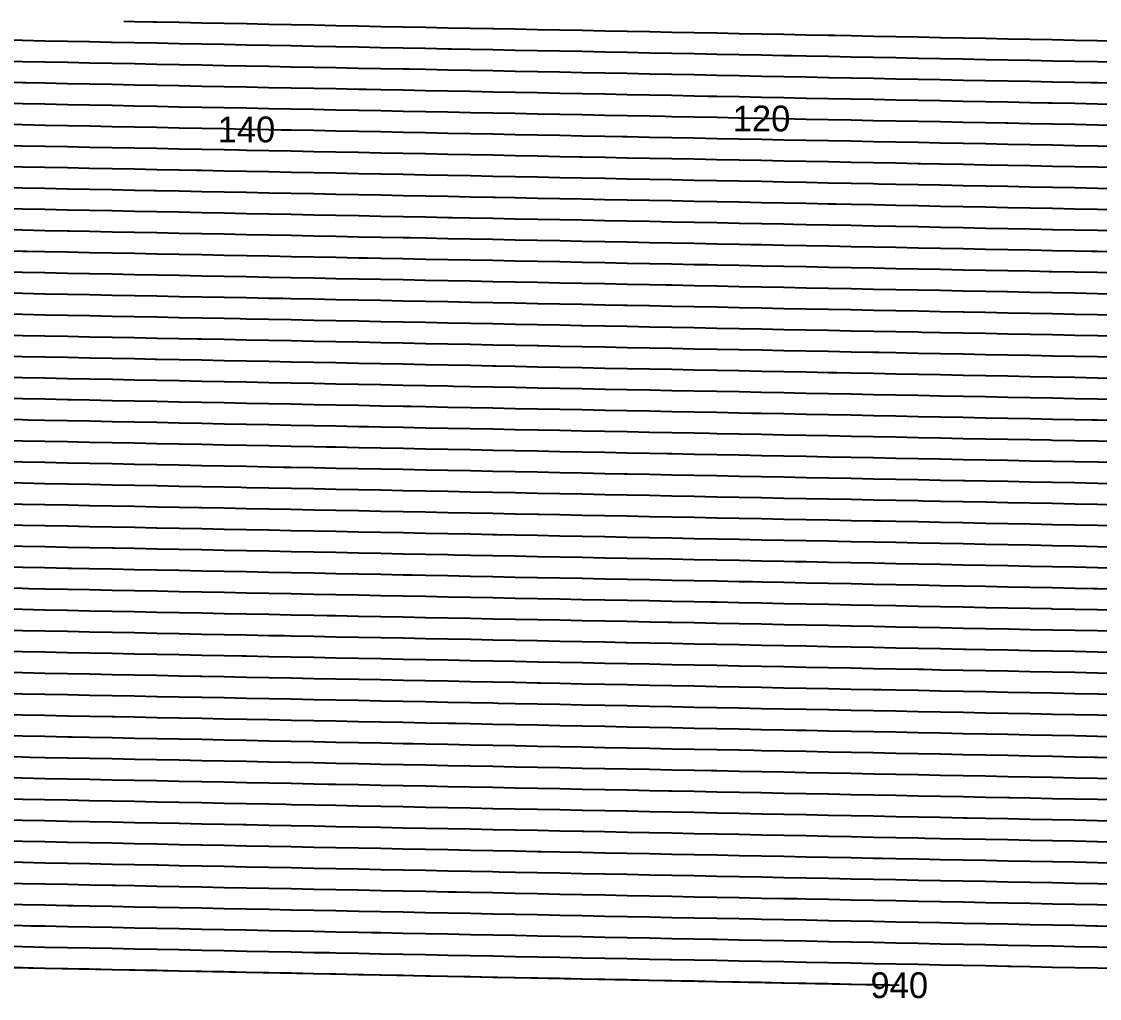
# Model space of a CAD drawing. Header units: metres. Extents: x 2416 to 4584, y 37 to 133.
# Drawn here: x 4033.4 to 4137.8, y 37.4 to 132 of the extents above; entities that cross this region are included whole.
import ezdxf
from ezdxf.enums import TextEntityAlignment as Align

# ---------------------------------------------------------------- set-up
doc = ezdxf.new("R2010")
doc.units = ezdxf.units.M
for name, color, linetype in [('Vs_100', 7, 'Continuous'), ('Vs_120', 7, 'Continuous'), ('Vs_140', 7, 'Continuous'), ('Vs_160', 7, 'Continuous'), ('Vs_180', 7, 'Continuous'), ('Vs_200', 7, 'Continuous'), ('Vs_220', 7, 'Continuous'), ('Vs_240', 7, 'Continuous'), ('Vs_260', 7, 'Continuous'), ('Vs_280', 7, 'Continuous'), ('Vs_300', 7, 'Continuous'), ('Vs_320', 7, 'Continuous'), ('Vs_340', 7, 'Continuous'), ('Vs_360', 7, 'Continuous'), ('Vs_380', 7, 'Continuous'), ('Vs_40', 7, 'Continuous'), ('Vs_400', 7, 'Continuous'), ('Vs_420', 7, 'Continuous'), ('Vs_440', 7, 'Continuous'), ('Vs_460', 7, 'Continuous'), ('Vs_480', 7, 'Continuous'), ('Vs_500', 7, 'Continuous'), ('Vs_520', 7, 'Continuous'), ('Vs_540', 7, 'Continuous'), ('Vs_560', 7, 'Continuous'), ('Vs_580', 7, 'Continuous'), ('Vs_60', 7, 'Continuous'), ('Vs_600', 7, 'Continuous'), ('Vs_620', 7, 'Continuous'), ('Vs_640', 7, 'Continuous'), ('Vs_660', 7, 'Continuous'), ('Vs_680', 7, 'Continuous'), ('Vs_700', 7, 'Continuous'), ('Vs_720', 7, 'Continuous'), ('Vs_740', 7, 'Continuous'), ('Vs_760', 7, 'Continuous'), ('Vs_780', 7, 'Continuous'), ('Vs_80', 7, 'Continuous'), ('Vs_800', 7, 'Continuous'), ('Vs_820', 7, 'Continuous'), ('Vs_840', 7, 'Continuous'), ('Vs_860', 7, 'Continuous'), ('Vs_880', 7, 'Continuous'), ('Vs_900', 7, 'Continuous'), ('Vs_920', 7, 'Continuous'), ('Vs_940', 7, 'Continuous')]:
    doc.layers.add(name, color=color, linetype=linetype)

msp = doc.modelspace()

# ---------------------------------------------------------------- linework, layer by layer
at = {"layer": 'Vs_100'}
msp.add_lwpolyline([(4139.75, 123.97), (4137.58, 124.02), (4135.41, 124.06), (4133.24, 124.1), (4132.81, 124.11), (4131.07, 124.14), (4128.91, 124.19), (4126.74, 124.23), (4124.57, 124.27), (4122.4, 124.32), (4120.23, 124.36), (4118.07, 124.4), (4115.9, 124.45), (4113.73, 124.49), (4111.56, 124.53), (4109.39, 124.57), (4107.23, 124.62), (4105.06, 124.66), (4102.89, 124.7), (4100.72, 124.75), (4099.82, 124.76), (4098.55, 124.79), (4096.38, 124.83), (4094.22, 124.87), (4092.05, 124.92), (4089.88, 124.96), (4087.71, 125), (4085.54, 125.05), (4083.38, 125.09), (4081.21, 125.13), (4079.04, 125.18), (4076.87, 125.22), (4074.7, 125.26), (4072.54, 125.3), (4070.37, 125.35), (4068.2, 125.39), (4066.82, 125.42), (4066.03, 125.43), (4063.86, 125.48), (4061.7, 125.52), (4059.53, 125.56), (4057.36, 125.6), (4055.19, 125.65), (4053.02, 125.69), (4050.86, 125.73), (4048.69, 125.78), (4046.52, 125.82), (4044.35, 125.86), (4042.18, 125.9), (4040.01, 125.95), (4037.85, 125.99), (4035.68, 126.03), (4033.83, 126.07), (4033.51, 126.08), (4031.34, 126.12)], dxfattribs=at)
at = {"layer": 'Vs_120'}
msp.add_lwpolyline([(4139.75, 121.93), (4137.58, 121.97), (4135.41, 122.02), (4133.24, 122.06), (4131.07, 122.1), (4128.91, 122.15), (4128.7, 122.15), (4126.74, 122.19), (4124.57, 122.23), (4122.4, 122.28), (4120.23, 122.32), (4118.07, 122.36), (4115.9, 122.4), (4113.73, 122.45), (4111.56, 122.49), (4109.39, 122.53), (4107.23, 122.58), (4105.06, 122.62), (4102.89, 122.66), (4100.72, 122.7), (4098.55, 122.75), (4096.38, 122.79), (4095.7, 122.8), (4094.22, 122.83), (4092.05, 122.88), (4089.88, 122.92), (4087.71, 122.96), (4085.54, 123.01), (4083.38, 123.05), (4081.21, 123.09), (4079.04, 123.13), (4076.87, 123.18), (4074.7, 123.22), (4072.54, 123.26), (4070.37, 123.31), (4068.2, 123.35), (4066.03, 123.39), (4063.86, 123.43), (4062.71, 123.46), (4061.7, 123.48), (4059.53, 123.52), (4057.36, 123.56), (4055.19, 123.61), (4053.02, 123.65), (4050.86, 123.69), (4048.69, 123.73), (4046.52, 123.78), (4044.35, 123.82), (4042.18, 123.86), (4040.01, 123.91), (4037.85, 123.95), (4035.68, 123.99), (4033.51, 124.04), (4031.34, 124.08)], dxfattribs=at)
at = {"layer": 'Vs_140'}
msp.add_lwpolyline([(4139.75, 119.89), (4137.58, 119.93), (4135.41, 119.98), (4133.24, 120.02), (4131.07, 120.06), (4128.91, 120.11), (4126.74, 120.15), (4124.59, 120.19), (4124.57, 120.19), (4122.4, 120.23), (4120.23, 120.28), (4118.07, 120.32), (4115.9, 120.36), (4113.73, 120.41), (4111.56, 120.45), (4109.39, 120.49), (4107.23, 120.53), (4105.06, 120.58), (4102.89, 120.62), (4100.72, 120.66), (4098.55, 120.71), (4096.38, 120.75), (4094.22, 120.79), (4092.05, 120.84), (4091.59, 120.84), (4089.88, 120.88), (4087.71, 120.92), (4085.54, 120.96), (4083.38, 121.01), (4081.21, 121.05), (4079.04, 121.09), (4076.87, 121.14), (4074.7, 121.18), (4072.54, 121.22), (4070.37, 121.26), (4068.2, 121.31), (4066.03, 121.35), (4063.86, 121.39), (4061.7, 121.44), (4059.53, 121.48), (4058.6, 121.5), (4057.36, 121.52), (4055.19, 121.56), (4053.02, 121.61), (4050.86, 121.65), (4048.69, 121.69), (4046.52, 121.74), (4044.35, 121.78), (4042.18, 121.82), (4040.01, 121.87), (4037.85, 121.91), (4035.68, 121.95), (4033.51, 121.99), (4031.34, 122.04)], dxfattribs=at)
at = {"layer": 'Vs_160'}
msp.add_lwpolyline([(4139.75, 117.85), (4137.58, 117.89), (4135.41, 117.94), (4133.24, 117.98), (4131.07, 118.02), (4128.91, 118.06), (4126.74, 118.11), (4124.57, 118.15), (4122.4, 118.19), (4120.47, 118.23), (4120.23, 118.24), (4118.07, 118.28), (4115.9, 118.32), (4113.73, 118.36), (4111.56, 118.41), (4109.39, 118.45), (4107.23, 118.49), (4105.06, 118.54), (4102.89, 118.58), (4100.72, 118.62), (4098.55, 118.67), (4096.38, 118.71), (4094.22, 118.75), (4092.05, 118.79), (4089.88, 118.84), (4087.71, 118.88), (4087.48, 118.88), (4085.54, 118.92), (4083.38, 118.97), (4081.21, 119.01), (4079.04, 119.05), (4076.87, 119.09), (4074.7, 119.14), (4072.54, 119.18), (4070.37, 119.22), (4068.2, 119.27), (4066.03, 119.31), (4063.86, 119.35), (4061.7, 119.39), (4059.53, 119.44), (4057.36, 119.48), (4055.19, 119.52), (4054.49, 119.54), (4053.02, 119.57), (4050.86, 119.61), (4048.69, 119.65), (4046.52, 119.7), (4044.35, 119.74), (4042.18, 119.78), (4040.01, 119.82), (4037.85, 119.87), (4035.68, 119.91), (4033.51, 119.95), (4031.34, 120)], dxfattribs=at)
at = {"layer": 'Vs_180'}
msp.add_lwpolyline([(4139.75, 115.81), (4137.58, 115.85), (4135.41, 115.89), (4133.24, 115.94), (4131.07, 115.98), (4128.91, 116.02), (4126.74, 116.07), (4124.57, 116.11), (4122.4, 116.15), (4120.23, 116.19), (4118.07, 116.24), (4116.36, 116.27), (4115.9, 116.28), (4113.73, 116.32), (4111.56, 116.37), (4109.39, 116.41), (4107.23, 116.45), (4105.06, 116.5), (4102.89, 116.54), (4100.72, 116.58), (4098.55, 116.62), (4096.38, 116.67), (4094.22, 116.71), (4092.05, 116.75), (4089.88, 116.8), (4087.71, 116.84), (4085.54, 116.88), (4083.38, 116.92), (4083.37, 116.92), (4081.21, 116.97), (4079.04, 117.01), (4076.87, 117.05), (4074.7, 117.1), (4072.54, 117.14), (4070.37, 117.18), (4068.2, 117.22), (4066.03, 117.27), (4063.86, 117.31), (4061.7, 117.35), (4059.53, 117.4), (4057.36, 117.44), (4055.19, 117.48), (4053.02, 117.53), (4050.86, 117.57), (4050.38, 117.58), (4048.69, 117.61), (4046.52, 117.65), (4044.35, 117.7), (4042.18, 117.74), (4040.01, 117.78), (4037.85, 117.83), (4035.68, 117.87), (4033.51, 117.91), (4031.34, 117.95)], dxfattribs=at)
at = {"layer": 'Vs_200'}
msp.add_lwpolyline([(4139.75, 113.77), (4137.58, 113.81), (4135.41, 113.85), (4133.24, 113.9), (4131.07, 113.94), (4128.91, 113.98), (4126.74, 114.02), (4124.57, 114.07), (4122.4, 114.11), (4120.23, 114.15), (4118.07, 114.2), (4115.9, 114.24), (4113.73, 114.28), (4112.25, 114.31), (4111.56, 114.33), (4109.39, 114.37), (4107.23, 114.41), (4105.06, 114.45), (4102.89, 114.5), (4100.72, 114.54), (4098.55, 114.58), (4096.38, 114.63), (4094.22, 114.67), (4092.05, 114.71), (4089.88, 114.75), (4087.71, 114.8), (4085.54, 114.84), (4083.38, 114.88), (4081.21, 114.93), (4079.26, 114.96), (4079.04, 114.97), (4076.87, 115.01), (4074.7, 115.05), (4072.54, 115.1), (4070.37, 115.14), (4068.2, 115.18), (4066.03, 115.23), (4063.86, 115.27), (4061.7, 115.31), (4059.53, 115.36), (4057.36, 115.4), (4055.19, 115.44), (4053.02, 115.48), (4050.86, 115.53), (4048.69, 115.57), (4046.52, 115.61), (4046.26, 115.62), (4044.35, 115.66), (4042.18, 115.7), (4040.01, 115.74), (4037.85, 115.78), (4035.68, 115.83), (4033.51, 115.87), (4031.34, 115.91)], dxfattribs=at)
at = {"layer": 'Vs_220'}
msp.add_lwpolyline([(4139.75, 111.73), (4137.58, 111.77), (4135.41, 111.81), (4133.24, 111.85), (4131.07, 111.9), (4128.91, 111.94), (4126.74, 111.98), (4124.57, 112.03), (4122.4, 112.07), (4120.23, 112.11), (4118.07, 112.16), (4115.9, 112.2), (4113.73, 112.24), (4111.56, 112.28), (4109.39, 112.33), (4108.14, 112.35), (4107.23, 112.37), (4105.06, 112.41), (4102.89, 112.46), (4100.72, 112.5), (4098.55, 112.54), (4096.38, 112.58), (4094.22, 112.63), (4092.05, 112.67), (4089.88, 112.71), (4087.71, 112.76), (4085.54, 112.8), (4083.38, 112.84), (4081.21, 112.88), (4079.04, 112.93), (4076.87, 112.97), (4075.14, 113.01), (4074.7, 113.01), (4072.54, 113.06), (4070.37, 113.1), (4068.2, 113.14), (4066.03, 113.19), (4063.86, 113.23), (4061.7, 113.27), (4059.53, 113.31), (4057.36, 113.36), (4055.19, 113.4), (4053.02, 113.44), (4050.86, 113.49), (4048.69, 113.53), (4046.52, 113.57), (4044.35, 113.61), (4042.18, 113.66), (4042.15, 113.66), (4040.01, 113.7), (4037.85, 113.74), (4035.68, 113.79), (4033.51, 113.83), (4031.34, 113.87)], dxfattribs=at)
at = {"layer": 'Vs_240'}
msp.add_lwpolyline([(4139.75, 109.68), (4137.58, 109.73), (4137.02, 109.74), (4135.41, 109.77), (4133.24, 109.81), (4131.07, 109.86), (4128.91, 109.9), (4126.74, 109.94), (4124.57, 109.99), (4122.4, 110.03), (4120.23, 110.07), (4118.07, 110.11), (4115.9, 110.16), (4113.73, 110.2), (4111.56, 110.24), (4109.39, 110.29), (4107.23, 110.33), (4105.06, 110.37), (4104.03, 110.39), (4102.89, 110.41), (4100.72, 110.46), (4098.55, 110.5), (4096.38, 110.54), (4094.22, 110.59), (4092.05, 110.63), (4089.88, 110.67), (4087.71, 110.71), (4085.54, 110.76), (4083.38, 110.8), (4081.21, 110.84), (4079.04, 110.89), (4076.87, 110.93), (4074.7, 110.97), (4072.54, 111.02), (4071.03, 111.05), (4070.37, 111.06), (4068.2, 111.1), (4066.03, 111.14), (4063.86, 111.19), (4061.7, 111.23), (4059.53, 111.27), (4057.36, 111.32), (4055.19, 111.36), (4053.02, 111.4), (4050.86, 111.44), (4048.69, 111.49), (4046.52, 111.53), (4044.35, 111.57), (4042.18, 111.62), (4040.01, 111.66), (4038.04, 111.7), (4037.85, 111.7), (4035.68, 111.75), (4033.51, 111.79), (4031.34, 111.83)], dxfattribs=at)
at = {"layer": 'Vs_260'}
msp.add_lwpolyline([(4139.75, 107.64), (4137.58, 107.69), (4135.41, 107.73), (4133.24, 107.77), (4132.91, 107.78), (4131.07, 107.82), (4128.91, 107.86), (4126.74, 107.9), (4124.57, 107.94), (4122.4, 107.99), (4120.23, 108.03), (4118.07, 108.07), (4115.9, 108.12), (4113.73, 108.16), (4111.56, 108.2), (4109.39, 108.24), (4107.23, 108.29), (4105.06, 108.33), (4102.89, 108.37), (4100.72, 108.42), (4099.91, 108.43), (4098.55, 108.46), (4096.38, 108.5), (4094.22, 108.54), (4092.05, 108.59), (4089.88, 108.63), (4087.71, 108.67), (4085.54, 108.72), (4083.38, 108.76), (4081.21, 108.8), (4079.04, 108.85), (4076.87, 108.89), (4074.7, 108.93), (4072.54, 108.97), (4070.37, 109.02), (4068.2, 109.06), (4066.92, 109.09), (4066.03, 109.1), (4063.86, 109.15), (4061.7, 109.19), (4059.53, 109.23), (4057.36, 109.27), (4055.19, 109.32), (4053.02, 109.36), (4050.86, 109.4), (4048.69, 109.45), (4046.52, 109.49), (4044.35, 109.53), (4042.18, 109.58), (4040.01, 109.62), (4037.85, 109.66), (4035.68, 109.7), (4033.93, 109.74), (4033.51, 109.75), (4031.34, 109.79)], dxfattribs=at)
at = {"layer": 'Vs_280'}
msp.add_lwpolyline([(4139.75, 105.6), (4137.58, 105.65), (4135.41, 105.69), (4133.24, 105.73), (4131.07, 105.77), (4128.91, 105.82), (4128.79, 105.82), (4126.74, 105.86), (4124.57, 105.9), (4122.4, 105.95), (4120.23, 105.99), (4118.07, 106.03), (4115.9, 106.07), (4113.73, 106.12), (4111.56, 106.16), (4109.39, 106.2), (4107.23, 106.25), (4105.06, 106.29), (4102.89, 106.33), (4100.72, 106.37), (4098.55, 106.42), (4096.38, 106.46), (4095.8, 106.47), (4094.22, 106.5), (4092.05, 106.55), (4089.88, 106.59), (4087.71, 106.63), (4085.54, 106.68), (4083.38, 106.72), (4081.21, 106.76), (4079.04, 106.8), (4076.87, 106.85), (4074.7, 106.89), (4072.54, 106.93), (4070.37, 106.98), (4068.2, 107.02), (4066.03, 107.06), (4063.86, 107.1), (4062.81, 107.13), (4061.7, 107.15), (4059.53, 107.19), (4057.36, 107.23), (4055.19, 107.28), (4053.02, 107.32), (4050.86, 107.36), (4048.69, 107.41), (4046.52, 107.45), (4044.35, 107.49), (4042.18, 107.53), (4040.01, 107.58), (4037.85, 107.62), (4035.68, 107.66), (4033.51, 107.71), (4031.34, 107.75)], dxfattribs=at)
at = {"layer": 'Vs_300'}
msp.add_lwpolyline([(4139.75, 103.56), (4137.58, 103.6), (4135.41, 103.65), (4133.24, 103.69), (4131.07, 103.73), (4128.91, 103.78), (4126.74, 103.82), (4124.68, 103.86), (4124.57, 103.86), (4122.4, 103.9), (4120.23, 103.95), (4118.07, 103.99), (4115.9, 104.03), (4113.73, 104.08), (4111.56, 104.12), (4109.39, 104.16), (4107.23, 104.2), (4105.06, 104.25), (4102.89, 104.29), (4100.72, 104.33), (4098.55, 104.38), (4096.38, 104.42), (4094.22, 104.46), (4092.05, 104.51), (4091.69, 104.51), (4089.88, 104.55), (4087.71, 104.59), (4085.54, 104.63), (4083.38, 104.68), (4081.21, 104.72), (4079.04, 104.76), (4076.87, 104.81), (4074.7, 104.85), (4072.54, 104.89), (4070.37, 104.93), (4068.2, 104.98), (4066.03, 105.02), (4063.86, 105.06), (4061.7, 105.11), (4059.53, 105.15), (4058.7, 105.17), (4057.36, 105.19), (4055.19, 105.24), (4053.02, 105.28), (4050.86, 105.32), (4048.69, 105.36), (4046.52, 105.41), (4044.35, 105.45), (4042.18, 105.49), (4040.01, 105.54), (4037.85, 105.58), (4035.68, 105.62), (4033.51, 105.66), (4031.34, 105.71)], dxfattribs=at)
at = {"layer": 'Vs_320'}
msp.add_lwpolyline([(4139.75, 101.52), (4137.58, 101.56), (4135.41, 101.61), (4133.24, 101.65), (4131.07, 101.69), (4128.91, 101.73), (4126.74, 101.78), (4124.57, 101.82), (4122.4, 101.86), (4120.57, 101.9), (4120.23, 101.91), (4118.07, 101.95), (4115.9, 101.99), (4113.73, 102.03), (4111.56, 102.08), (4109.39, 102.12), (4107.23, 102.16), (4105.06, 102.21), (4102.89, 102.25), (4100.72, 102.29), (4098.55, 102.34), (4096.38, 102.38), (4094.22, 102.42), (4092.05, 102.46), (4089.88, 102.51), (4087.71, 102.55), (4087.58, 102.55), (4085.54, 102.59), (4083.38, 102.64), (4081.21, 102.68), (4079.04, 102.72), (4076.87, 102.76), (4074.7, 102.81), (4072.54, 102.85), (4070.37, 102.89), (4068.2, 102.94), (4066.03, 102.98), (4063.86, 103.02), (4061.7, 103.07), (4059.53, 103.11), (4057.36, 103.15), (4055.19, 103.19), (4054.59, 103.21), (4053.02, 103.24), (4050.86, 103.28), (4048.69, 103.32), (4046.52, 103.37), (4044.35, 103.41), (4042.18, 103.45), (4040.01, 103.49), (4037.85, 103.54), (4035.68, 103.58), (4033.51, 103.62), (4031.34, 103.67)], dxfattribs=at)
at = {"layer": 'Vs_340'}
msp.add_lwpolyline([(4139.75, 99.48), (4137.58, 99.52), (4135.41, 99.56), (4133.24, 99.61), (4131.07, 99.65), (4128.91, 99.69), (4126.74, 99.74), (4124.57, 99.78), (4122.4, 99.82), (4120.23, 99.86), (4118.07, 99.91), (4116.46, 99.94), (4115.9, 99.95), (4113.73, 99.99), (4111.56, 100.04), (4109.39, 100.08), (4107.23, 100.12), (4105.06, 100.17), (4102.89, 100.21), (4100.72, 100.25), (4098.55, 100.29), (4096.38, 100.34), (4094.22, 100.38), (4092.05, 100.42), (4089.88, 100.47), (4087.71, 100.51), (4085.54, 100.55), (4083.47, 100.59), (4083.38, 100.59), (4081.21, 100.64), (4079.04, 100.68), (4076.87, 100.72), (4074.7, 100.77), (4072.54, 100.81), (4070.37, 100.85), (4068.2, 100.9), (4066.03, 100.94), (4063.86, 100.98), (4061.7, 101.02), (4059.53, 101.07), (4057.36, 101.11), (4055.19, 101.15), (4053.02, 101.2), (4050.86, 101.24), (4050.47, 101.25), (4048.69, 101.28), (4046.52, 101.32), (4044.35, 101.37), (4042.18, 101.41), (4040.01, 101.45), (4037.85, 101.5), (4035.68, 101.54), (4033.51, 101.58), (4031.34, 101.63)], dxfattribs=at)
at = {"layer": 'Vs_360'}
msp.add_lwpolyline([(4139.75, 97.44), (4137.58, 97.48), (4135.41, 97.52), (4133.24, 97.57), (4131.07, 97.61), (4128.91, 97.65), (4126.74, 97.69), (4124.57, 97.74), (4122.4, 97.78), (4120.23, 97.82), (4118.07, 97.87), (4115.9, 97.91), (4113.73, 97.95), (4112.35, 97.98), (4111.56, 98), (4109.39, 98.04), (4107.23, 98.08), (4105.06, 98.12), (4102.89, 98.17), (4100.72, 98.21), (4098.55, 98.25), (4096.38, 98.3), (4094.22, 98.34), (4092.05, 98.38), (4089.88, 98.42), (4087.71, 98.47), (4085.54, 98.51), (4083.38, 98.55), (4081.21, 98.6), (4079.35, 98.63), (4079.04, 98.64), (4076.87, 98.68), (4074.7, 98.73), (4072.54, 98.77), (4070.37, 98.81), (4068.2, 98.85), (4066.03, 98.9), (4063.86, 98.94), (4061.7, 98.98), (4059.53, 99.03), (4057.36, 99.07), (4055.19, 99.11), (4053.02, 99.15), (4050.86, 99.2), (4048.69, 99.24), (4046.52, 99.28), (4046.36, 99.29), (4044.35, 99.33), (4042.18, 99.37), (4040.01, 99.41), (4037.85, 99.46), (4035.68, 99.5), (4033.51, 99.54), (4031.34, 99.58)], dxfattribs=at)
at = {"layer": 'Vs_380'}
msp.add_lwpolyline([(4139.75, 95.4), (4137.58, 95.44), (4135.41, 95.48), (4133.24, 95.52), (4131.07, 95.57), (4128.91, 95.61), (4126.74, 95.65), (4124.57, 95.7), (4122.4, 95.74), (4120.23, 95.78), (4118.07, 95.83), (4115.9, 95.87), (4113.73, 95.91), (4111.56, 95.95), (4109.39, 96), (4108.24, 96.02), (4107.23, 96.04), (4105.06, 96.08), (4102.89, 96.13), (4100.72, 96.17), (4098.55, 96.21), (4096.38, 96.25), (4094.22, 96.3), (4092.05, 96.34), (4089.88, 96.38), (4087.71, 96.43), (4085.54, 96.47), (4083.38, 96.51), (4081.21, 96.56), (4079.04, 96.6), (4076.87, 96.64), (4075.24, 96.67), (4074.7, 96.68), (4072.54, 96.73), (4070.37, 96.77), (4068.2, 96.81), (4066.03, 96.86), (4063.86, 96.9), (4061.7, 96.94), (4059.53, 96.98), (4057.36, 97.03), (4055.19, 97.07), (4053.02, 97.11), (4050.86, 97.16), (4048.69, 97.2), (4046.52, 97.24), (4044.35, 97.29), (4042.25, 97.33), (4042.18, 97.33), (4040.01, 97.37), (4037.85, 97.41), (4035.68, 97.46), (4033.51, 97.5), (4031.34, 97.54)], dxfattribs=at)
at = {"layer": 'Vs_40'}
msp.add_lwpolyline([(4139.75, 130.1), (4137.58, 130.14), (4135.41, 130.18), (4133.24, 130.23), (4131.07, 130.27), (4128.91, 130.31), (4126.74, 130.35), (4124.57, 130.4), (4122.4, 130.44), (4120.23, 130.48), (4118.07, 130.53), (4115.9, 130.57), (4113.73, 130.61), (4112.15, 130.64), (4111.56, 130.65), (4109.39, 130.7), (4107.23, 130.74), (4105.06, 130.78), (4102.89, 130.83), (4100.72, 130.87), (4098.55, 130.91), (4096.38, 130.96), (4094.22, 131), (4092.05, 131.04), (4089.88, 131.08), (4087.71, 131.13), (4085.54, 131.17), (4083.38, 131.21), (4081.21, 131.26), (4079.16, 131.3), (4079.04, 131.3), (4076.87, 131.34), (4074.7, 131.38), (4072.54, 131.43), (4070.37, 131.47), (4068.2, 131.51), (4066.03, 131.56), (4063.86, 131.6), (4061.7, 131.64), (4059.53, 131.69), (4057.36, 131.73), (4055.19, 131.77), (4053.02, 131.81), (4050.86, 131.86), (4048.69, 131.9), (4046.52, 131.94), (4046.17, 131.95), (4044.35, 131.99), (4043.33, 132.01)], dxfattribs=at)
at = {"layer": 'Vs_400'}
msp.add_lwpolyline([(4139.75, 93.35), (4137.58, 93.4), (4137.12, 93.41), (4135.41, 93.44), (4133.24, 93.48), (4131.07, 93.53), (4128.91, 93.57), (4126.74, 93.61), (4124.57, 93.66), (4122.4, 93.7), (4120.23, 93.74), (4118.07, 93.78), (4115.9, 93.83), (4113.73, 93.87), (4111.56, 93.91), (4109.39, 93.96), (4107.23, 94), (4105.06, 94.04), (4104.12, 94.06), (4102.89, 94.08), (4100.72, 94.13), (4098.55, 94.17), (4096.38, 94.21), (4094.22, 94.26), (4092.05, 94.3), (4089.88, 94.34), (4087.71, 94.39), (4085.54, 94.43), (4083.38, 94.47), (4081.21, 94.51), (4079.04, 94.56), (4076.87, 94.6), (4074.7, 94.64), (4072.54, 94.69), (4071.13, 94.71), (4070.37, 94.73), (4068.2, 94.77), (4066.03, 94.81), (4063.86, 94.86), (4061.7, 94.9), (4059.53, 94.94), (4057.36, 94.99), (4055.19, 95.03), (4053.02, 95.07), (4050.86, 95.12), (4048.69, 95.16), (4046.52, 95.2), (4044.35, 95.24), (4042.18, 95.29), (4040.01, 95.33), (4038.14, 95.37), (4037.85, 95.37), (4035.68, 95.42), (4033.51, 95.46), (4031.34, 95.5)], dxfattribs=at)
at = {"layer": 'Vs_420'}
msp.add_lwpolyline([(4139.75, 91.31), (4137.58, 91.36), (4135.41, 91.4), (4133.24, 91.44), (4133, 91.45), (4131.07, 91.49), (4128.91, 91.53), (4126.74, 91.57), (4124.57, 91.61), (4122.4, 91.66), (4120.23, 91.7), (4118.07, 91.74), (4115.9, 91.79), (4113.73, 91.83), (4111.56, 91.87), (4109.39, 91.91), (4107.23, 91.96), (4105.06, 92), (4102.89, 92.04), (4100.72, 92.09), (4100.01, 92.1), (4098.55, 92.13), (4096.38, 92.17), (4094.22, 92.22), (4092.05, 92.26), (4089.88, 92.3), (4087.71, 92.34), (4085.54, 92.39), (4083.38, 92.43), (4081.21, 92.47), (4079.04, 92.52), (4076.87, 92.56), (4074.7, 92.6), (4072.54, 92.64), (4070.37, 92.69), (4068.2, 92.73), (4067.02, 92.75), (4066.03, 92.77), (4063.86, 92.82), (4061.7, 92.86), (4059.53, 92.9), (4057.36, 92.95), (4055.19, 92.99), (4053.02, 93.03), (4050.86, 93.07), (4048.69, 93.12), (4046.52, 93.16), (4044.35, 93.2), (4042.18, 93.25), (4040.01, 93.29), (4037.85, 93.33), (4035.68, 93.37), (4034.03, 93.41), (4033.51, 93.42), (4031.34, 93.46)], dxfattribs=at)
at = {"layer": 'Vs_440'}
msp.add_lwpolyline([(4139.75, 89.27), (4137.58, 89.32), (4135.41, 89.36), (4133.24, 89.4), (4131.07, 89.44), (4128.91, 89.49), (4128.89, 89.49), (4126.74, 89.53), (4124.57, 89.57), (4122.4, 89.62), (4120.23, 89.66), (4118.07, 89.7), (4115.9, 89.74), (4113.73, 89.79), (4111.56, 89.83), (4109.39, 89.87), (4107.23, 89.92), (4105.06, 89.96), (4102.89, 90), (4100.72, 90.05), (4098.55, 90.09), (4096.38, 90.13), (4095.9, 90.14), (4094.22, 90.17), (4092.05, 90.22), (4089.88, 90.26), (4087.71, 90.3), (4085.54, 90.35), (4083.38, 90.39), (4081.21, 90.43), (4079.04, 90.47), (4076.87, 90.52), (4074.7, 90.56), (4072.54, 90.6), (4070.37, 90.65), (4068.2, 90.69), (4066.03, 90.73), (4063.86, 90.78), (4062.91, 90.79), (4061.7, 90.82), (4059.53, 90.86), (4057.36, 90.9), (4055.19, 90.95), (4053.02, 90.99), (4050.86, 91.03), (4048.69, 91.08), (4046.52, 91.12), (4044.35, 91.16), (4042.18, 91.2), (4040.01, 91.25), (4037.85, 91.29), (4035.68, 91.33), (4033.51, 91.38), (4031.34, 91.42)], dxfattribs=at)
at = {"layer": 'Vs_460'}
msp.add_lwpolyline([(4139.75, 87.23), (4137.58, 87.27), (4135.41, 87.32), (4133.24, 87.36), (4131.07, 87.4), (4128.91, 87.45), (4126.74, 87.49), (4124.78, 87.53), (4124.57, 87.53), (4122.4, 87.57), (4120.23, 87.62), (4118.07, 87.66), (4115.9, 87.7), (4113.73, 87.75), (4111.56, 87.79), (4109.39, 87.83), (4107.23, 87.88), (4105.06, 87.92), (4102.89, 87.96), (4100.72, 88), (4098.55, 88.05), (4096.38, 88.09), (4094.22, 88.13), (4092.05, 88.18), (4091.79, 88.18), (4089.88, 88.22), (4087.71, 88.26), (4085.54, 88.3), (4083.38, 88.35), (4081.21, 88.39), (4079.04, 88.43), (4076.87, 88.48), (4074.7, 88.52), (4072.54, 88.56), (4070.37, 88.61), (4068.2, 88.65), (4066.03, 88.69), (4063.86, 88.73), (4061.7, 88.78), (4059.53, 88.82), (4058.79, 88.83), (4057.36, 88.86), (4055.19, 88.91), (4053.02, 88.95), (4050.86, 88.99), (4048.69, 89.03), (4046.52, 89.08), (4044.35, 89.12), (4042.18, 89.16), (4040.01, 89.21), (4037.85, 89.25), (4035.68, 89.29), (4033.51, 89.33), (4031.34, 89.38)], dxfattribs=at)
at = {"layer": 'Vs_480'}
msp.add_lwpolyline([(4139.75, 85.19), (4137.58, 85.23), (4135.41, 85.28), (4133.24, 85.32), (4131.07, 85.36), (4128.91, 85.4), (4126.74, 85.45), (4124.57, 85.49), (4122.4, 85.53), (4120.67, 85.57), (4120.23, 85.58), (4118.07, 85.62), (4115.9, 85.66), (4113.73, 85.71), (4111.56, 85.75), (4109.39, 85.79), (4107.23, 85.83), (4105.06, 85.88), (4102.89, 85.92), (4100.72, 85.96), (4098.55, 86.01), (4096.38, 86.05), (4094.22, 86.09), (4092.05, 86.13), (4089.88, 86.18), (4087.71, 86.22), (4087.68, 86.22), (4085.54, 86.26), (4083.38, 86.31), (4081.21, 86.35), (4079.04, 86.39), (4076.87, 86.44), (4074.7, 86.48), (4072.54, 86.52), (4070.37, 86.56), (4068.2, 86.61), (4066.03, 86.65), (4063.86, 86.69), (4061.7, 86.74), (4059.53, 86.78), (4057.36, 86.82), (4055.19, 86.86), (4054.68, 86.87), (4053.02, 86.91), (4050.86, 86.95), (4048.69, 86.99), (4046.52, 87.04), (4044.35, 87.08), (4042.18, 87.12), (4040.01, 87.16), (4037.85, 87.21), (4035.68, 87.25), (4033.51, 87.29), (4031.34, 87.34)], dxfattribs=at)
at = {"layer": 'Vs_500'}
msp.add_lwpolyline([(4139.75, 83.15), (4137.58, 83.19), (4135.41, 83.23), (4133.24, 83.28), (4131.07, 83.32), (4128.91, 83.36), (4126.74, 83.41), (4124.57, 83.45), (4122.4, 83.49), (4120.23, 83.54), (4118.07, 83.58), (4116.56, 83.61), (4115.9, 83.62), (4113.73, 83.66), (4111.56, 83.71), (4109.39, 83.75), (4107.23, 83.79), (4105.06, 83.84), (4102.89, 83.88), (4100.72, 83.92), (4098.55, 83.96), (4096.38, 84.01), (4094.22, 84.05), (4092.05, 84.09), (4089.88, 84.14), (4087.71, 84.18), (4085.54, 84.22), (4083.56, 84.26), (4083.38, 84.27), (4081.21, 84.31), (4079.04, 84.35), (4076.87, 84.39), (4074.7, 84.44), (4072.54, 84.48), (4070.37, 84.52), (4068.2, 84.57), (4066.03, 84.61), (4063.86, 84.65), (4061.7, 84.69), (4059.53, 84.74), (4057.36, 84.78), (4055.19, 84.82), (4053.02, 84.87), (4050.86, 84.91), (4050.57, 84.91), (4048.69, 84.95), (4046.52, 84.99), (4044.35, 85.04), (4042.18, 85.08), (4040.01, 85.12), (4037.85, 85.17), (4035.68, 85.21), (4033.51, 85.25), (4031.34, 85.3)], dxfattribs=at)
at = {"layer": 'Vs_520'}
msp.add_lwpolyline([(4139.75, 81.11), (4137.58, 81.15), (4135.41, 81.19), (4133.24, 81.24), (4131.07, 81.28), (4128.91, 81.32), (4126.74, 81.37), (4124.57, 81.41), (4122.4, 81.45), (4120.23, 81.49), (4118.07, 81.54), (4115.9, 81.58), (4113.73, 81.62), (4112.44, 81.65), (4111.56, 81.67), (4109.39, 81.71), (4107.23, 81.75), (4105.06, 81.79), (4102.89, 81.84), (4100.72, 81.88), (4098.55, 81.92), (4096.38, 81.97), (4094.22, 82.01), (4092.05, 82.05), (4089.88, 82.1), (4087.71, 82.14), (4085.54, 82.18), (4083.38, 82.22), (4081.21, 82.27), (4079.45, 82.3), (4079.04, 82.31), (4076.87, 82.35), (4074.7, 82.4), (4072.54, 82.44), (4070.37, 82.48), (4068.2, 82.52), (4066.03, 82.57), (4063.86, 82.61), (4061.7, 82.65), (4059.53, 82.7), (4057.36, 82.74), (4055.19, 82.78), (4053.02, 82.82), (4050.86, 82.87), (4048.69, 82.91), (4046.52, 82.95), (4046.46, 82.95), (4044.35, 83), (4042.18, 83.04), (4040.01, 83.08), (4037.85, 83.13), (4035.68, 83.17), (4033.51, 83.21), (4031.34, 83.25)], dxfattribs=at)
at = {"layer": 'Vs_540'}
msp.add_lwpolyline([(4139.75, 79.07), (4137.58, 79.11), (4135.41, 79.15), (4133.24, 79.2), (4131.07, 79.24), (4128.91, 79.28), (4126.74, 79.32), (4124.57, 79.37), (4122.4, 79.41), (4120.23, 79.45), (4118.07, 79.5), (4115.9, 79.54), (4113.73, 79.58), (4111.56, 79.62), (4109.39, 79.67), (4108.33, 79.69), (4107.23, 79.71), (4105.06, 79.75), (4102.89, 79.8), (4100.72, 79.84), (4098.55, 79.88), (4096.38, 79.93), (4094.22, 79.97), (4092.05, 80.01), (4089.88, 80.05), (4087.71, 80.1), (4085.54, 80.14), (4083.38, 80.18), (4081.21, 80.23), (4079.04, 80.27), (4076.87, 80.31), (4075.34, 80.34), (4074.7, 80.35), (4072.54, 80.4), (4070.37, 80.44), (4068.2, 80.48), (4066.03, 80.53), (4063.86, 80.57), (4061.7, 80.61), (4059.53, 80.65), (4057.36, 80.7), (4055.19, 80.74), (4053.02, 80.78), (4050.86, 80.83), (4048.69, 80.87), (4046.52, 80.91), (4044.35, 80.96), (4042.35, 80.99), (4042.18, 81), (4040.01, 81.04), (4037.85, 81.08), (4035.68, 81.13), (4033.51, 81.17), (4031.34, 81.21)], dxfattribs=at)
at = {"layer": 'Vs_560'}
msp.add_lwpolyline([(4139.75, 77.03), (4137.58, 77.07), (4137.21, 77.08), (4135.41, 77.11), (4133.24, 77.15), (4131.07, 77.2), (4128.91, 77.24), (4126.74, 77.28), (4124.57, 77.33), (4122.4, 77.37), (4120.23, 77.41), (4118.07, 77.45), (4115.9, 77.5), (4113.73, 77.54), (4111.56, 77.58), (4109.39, 77.63), (4107.23, 77.67), (4105.06, 77.71), (4104.22, 77.73), (4102.89, 77.76), (4100.72, 77.8), (4098.55, 77.84), (4096.38, 77.88), (4094.22, 77.93), (4092.05, 77.97), (4089.88, 78.01), (4087.71, 78.06), (4085.54, 78.1), (4083.38, 78.14), (4081.21, 78.18), (4079.04, 78.23), (4076.87, 78.27), (4074.7, 78.31), (4072.54, 78.36), (4071.23, 78.38), (4070.37, 78.4), (4068.2, 78.44), (4066.03, 78.48), (4063.86, 78.53), (4061.7, 78.57), (4059.53, 78.61), (4057.36, 78.66), (4055.19, 78.7), (4053.02, 78.74), (4050.86, 78.79), (4048.69, 78.83), (4046.52, 78.87), (4044.35, 78.91), (4042.18, 78.96), (4040.01, 79), (4038.24, 79.04), (4037.85, 79.04), (4035.68, 79.09), (4033.51, 79.13), (4031.34, 79.17)], dxfattribs=at)
at = {"layer": 'Vs_580'}
msp.add_lwpolyline([(4139.75, 74.98), (4137.58, 75.03), (4135.41, 75.07), (4133.24, 75.11), (4133.1, 75.12), (4131.07, 75.16), (4128.91, 75.2), (4126.74, 75.24), (4124.57, 75.28), (4122.4, 75.33), (4120.23, 75.37), (4118.07, 75.41), (4115.9, 75.46), (4113.73, 75.5), (4111.56, 75.54), (4109.39, 75.59), (4107.23, 75.63), (4105.06, 75.67), (4102.89, 75.71), (4100.72, 75.76), (4100.11, 75.77), (4098.55, 75.8), (4096.38, 75.84), (4094.22, 75.89), (4092.05, 75.93), (4089.88, 75.97), (4087.71, 76.01), (4085.54, 76.06), (4083.38, 76.1), (4081.21, 76.14), (4079.04, 76.19), (4076.87, 76.23), (4074.7, 76.27), (4072.54, 76.31), (4070.37, 76.36), (4068.2, 76.4), (4067.12, 76.42), (4066.03, 76.44), (4063.86, 76.49), (4061.7, 76.53), (4059.53, 76.57), (4057.36, 76.62), (4055.19, 76.66), (4053.02, 76.7), (4050.86, 76.74), (4048.69, 76.79), (4046.52, 76.83), (4044.35, 76.87), (4042.18, 76.92), (4040.01, 76.96), (4037.85, 77), (4035.68, 77.04), (4034.12, 77.08), (4033.51, 77.09), (4031.34, 77.13)], dxfattribs=at)
at = {"layer": 'Vs_60'}
msp.add_lwpolyline([(4139.75, 128.06), (4137.58, 128.1), (4135.41, 128.14), (4133.24, 128.18), (4131.07, 128.23), (4128.91, 128.27), (4126.74, 128.31), (4124.57, 128.36), (4122.4, 128.4), (4120.23, 128.44), (4118.07, 128.48), (4115.9, 128.53), (4113.73, 128.57), (4111.56, 128.61), (4109.39, 128.66), (4108.04, 128.68), (4107.23, 128.7), (4105.06, 128.74), (4102.89, 128.79), (4100.72, 128.83), (4098.55, 128.87), (4096.38, 128.91), (4094.22, 128.96), (4092.05, 129), (4089.88, 129.04), (4087.71, 129.09), (4085.54, 129.13), (4083.38, 129.17), (4081.21, 129.21), (4079.04, 129.26), (4076.87, 129.3), (4075.05, 129.34), (4074.7, 129.34), (4072.54, 129.39), (4070.37, 129.43), (4068.2, 129.47), (4066.03, 129.52), (4063.86, 129.56), (4061.7, 129.6), (4059.53, 129.64), (4057.36, 129.69), (4055.19, 129.73), (4053.02, 129.77), (4050.86, 129.82), (4048.69, 129.86), (4046.52, 129.9), (4044.35, 129.94), (4042.18, 129.99), (4042.05, 129.99), (4040.01, 130.03), (4037.85, 130.07), (4035.68, 130.12), (4033.51, 130.16), (4031.34, 130.2)], dxfattribs=at)
at = {"layer": 'Vs_600'}
msp.add_lwpolyline([(4139.75, 72.94), (4137.58, 72.99), (4135.41, 73.03), (4133.24, 73.07), (4131.07, 73.11), (4128.99, 73.16), (4128.91, 73.16), (4126.74, 73.2), (4124.57, 73.24), (4122.4, 73.29), (4120.23, 73.33), (4118.07, 73.37), (4115.9, 73.42), (4113.73, 73.46), (4111.56, 73.5), (4109.39, 73.54), (4107.23, 73.59), (4105.06, 73.63), (4102.89, 73.67), (4100.72, 73.72), (4098.55, 73.76), (4096.38, 73.8), (4096, 73.81), (4094.22, 73.84), (4092.05, 73.89), (4089.88, 73.93), (4087.71, 73.97), (4085.54, 74.02), (4083.38, 74.06), (4081.21, 74.1), (4079.04, 74.14), (4076.87, 74.19), (4074.7, 74.23), (4072.54, 74.27), (4070.37, 74.32), (4068.2, 74.36), (4066.03, 74.4), (4063.86, 74.45), (4063, 74.46), (4061.7, 74.49), (4059.53, 74.53), (4057.36, 74.57), (4055.19, 74.62), (4053.02, 74.66), (4050.86, 74.7), (4048.69, 74.75), (4046.52, 74.79), (4044.35, 74.83), (4042.18, 74.87), (4040.01, 74.92), (4037.85, 74.96), (4035.68, 75), (4033.51, 75.05), (4031.34, 75.09)], dxfattribs=at)
at = {"layer": 'Vs_620'}
msp.add_lwpolyline([(4139.75, 70.9), (4137.58, 70.94), (4135.41, 70.99), (4133.24, 71.03), (4131.07, 71.07), (4128.91, 71.12), (4126.74, 71.16), (4124.88, 71.2), (4124.57, 71.2), (4122.4, 71.25), (4120.23, 71.29), (4118.07, 71.33), (4115.9, 71.37), (4113.73, 71.42), (4111.56, 71.46), (4109.39, 71.5), (4107.23, 71.55), (4105.06, 71.59), (4102.89, 71.63), (4100.72, 71.67), (4098.55, 71.72), (4096.38, 71.76), (4094.22, 71.8), (4092.05, 71.85), (4091.89, 71.85), (4089.88, 71.89), (4087.71, 71.93), (4085.54, 71.97), (4083.38, 72.02), (4081.21, 72.06), (4079.04, 72.1), (4076.87, 72.15), (4074.7, 72.19), (4072.54, 72.23), (4070.37, 72.28), (4068.2, 72.32), (4066.03, 72.36), (4063.86, 72.4), (4061.7, 72.45), (4059.53, 72.49), (4058.89, 72.5), (4057.36, 72.53), (4055.19, 72.58), (4053.02, 72.62), (4050.86, 72.66), (4048.69, 72.7), (4046.52, 72.75), (4044.35, 72.79), (4042.18, 72.83), (4040.01, 72.88), (4037.85, 72.92), (4035.68, 72.96), (4033.51, 73.01), (4031.34, 73.05)], dxfattribs=at)
at = {"layer": 'Vs_640'}
msp.add_lwpolyline([(4139.75, 68.86), (4137.58, 68.9), (4135.41, 68.95), (4133.24, 68.99), (4131.07, 69.03), (4128.91, 69.08), (4126.74, 69.12), (4124.57, 69.16), (4122.4, 69.2), (4120.77, 69.24), (4120.23, 69.25), (4118.07, 69.29), (4115.9, 69.33), (4113.73, 69.38), (4111.56, 69.42), (4109.39, 69.46), (4107.23, 69.5), (4105.06, 69.55), (4102.89, 69.59), (4100.72, 69.63), (4098.55, 69.68), (4096.38, 69.72), (4094.22, 69.76), (4092.05, 69.8), (4089.88, 69.85), (4087.77, 69.89), (4087.71, 69.89), (4085.54, 69.93), (4083.38, 69.98), (4081.21, 70.02), (4079.04, 70.06), (4076.87, 70.11), (4074.7, 70.15), (4072.54, 70.19), (4070.37, 70.23), (4068.2, 70.28), (4066.03, 70.32), (4063.86, 70.36), (4061.7, 70.41), (4059.53, 70.45), (4057.36, 70.49), (4055.19, 70.53), (4054.78, 70.54), (4053.02, 70.58), (4050.86, 70.62), (4048.69, 70.66), (4046.52, 70.71), (4044.35, 70.75), (4042.18, 70.79), (4040.01, 70.84), (4037.85, 70.88), (4035.68, 70.92), (4033.51, 70.96), (4031.34, 71.01)], dxfattribs=at)
at = {"layer": 'Vs_660'}
msp.add_lwpolyline([(4139.75, 66.82), (4137.58, 66.86), (4135.41, 66.91), (4133.24, 66.95), (4131.07, 66.99), (4128.91, 67.03), (4126.74, 67.08), (4124.57, 67.12), (4122.4, 67.16), (4120.23, 67.21), (4118.07, 67.25), (4116.65, 67.28), (4115.9, 67.29), (4113.73, 67.33), (4111.56, 67.38), (4109.39, 67.42), (4107.23, 67.46), (4105.06, 67.51), (4102.89, 67.55), (4100.72, 67.59), (4098.55, 67.63), (4096.38, 67.68), (4094.22, 67.72), (4092.05, 67.76), (4089.88, 67.81), (4087.71, 67.85), (4085.54, 67.89), (4083.66, 67.93), (4083.38, 67.94), (4081.21, 67.98), (4079.04, 68.02), (4076.87, 68.06), (4074.7, 68.11), (4072.54, 68.15), (4070.37, 68.19), (4068.2, 68.24), (4066.03, 68.28), (4063.86, 68.32), (4061.7, 68.36), (4059.53, 68.41), (4057.36, 68.45), (4055.19, 68.49), (4053.02, 68.54), (4050.86, 68.58), (4050.67, 68.58), (4048.69, 68.62), (4046.52, 68.67), (4044.35, 68.71), (4042.18, 68.75), (4040.01, 68.79), (4037.85, 68.84), (4035.68, 68.88), (4033.51, 68.92), (4031.34, 68.97)], dxfattribs=at)
at = {"layer": 'Vs_680'}
msp.add_lwpolyline([(4139.75, 64.78), (4137.58, 64.82), (4135.41, 64.86), (4133.24, 64.91), (4131.07, 64.95), (4128.91, 64.99), (4126.74, 65.04), (4124.57, 65.08), (4122.4, 65.12), (4120.23, 65.16), (4118.07, 65.21), (4115.9, 65.25), (4113.73, 65.29), (4112.54, 65.32), (4111.56, 65.34), (4109.39, 65.38), (4107.23, 65.42), (4105.06, 65.46), (4102.89, 65.51), (4100.72, 65.55), (4098.55, 65.59), (4096.38, 65.64), (4094.22, 65.68), (4092.05, 65.72), (4089.88, 65.77), (4087.71, 65.81), (4085.54, 65.85), (4083.38, 65.89), (4081.21, 65.94), (4079.55, 65.97), (4079.04, 65.98), (4076.87, 66.02), (4074.7, 66.07), (4072.54, 66.11), (4070.37, 66.15), (4068.2, 66.19), (4066.03, 66.24), (4063.86, 66.28), (4061.7, 66.32), (4059.53, 66.37), (4057.36, 66.41), (4055.19, 66.45), (4053.02, 66.5), (4050.86, 66.54), (4048.69, 66.58), (4046.56, 66.62), (4046.52, 66.62), (4044.35, 66.67), (4042.18, 66.71), (4040.01, 66.75), (4037.85, 66.8), (4035.68, 66.84), (4033.51, 66.88), (4031.34, 66.92)], dxfattribs=at)
at = {"layer": 'Vs_700'}
msp.add_lwpolyline([(4139.75, 62.74), (4137.58, 62.78), (4135.41, 62.82), (4133.24, 62.87), (4131.07, 62.91), (4128.91, 62.95), (4126.74, 62.99), (4124.57, 63.04), (4122.4, 63.08), (4120.23, 63.12), (4118.07, 63.17), (4115.9, 63.21), (4113.73, 63.25), (4111.56, 63.29), (4109.39, 63.34), (4108.43, 63.36), (4107.23, 63.38), (4105.06, 63.42), (4102.89, 63.47), (4100.72, 63.51), (4098.55, 63.55), (4096.38, 63.6), (4094.22, 63.64), (4092.05, 63.68), (4089.88, 63.72), (4087.71, 63.77), (4085.54, 63.81), (4083.38, 63.85), (4081.21, 63.9), (4079.04, 63.94), (4076.87, 63.98), (4075.44, 64.01), (4074.7, 64.02), (4072.54, 64.07), (4070.37, 64.11), (4068.2, 64.15), (4066.03, 64.2), (4063.86, 64.24), (4061.7, 64.28), (4059.53, 64.33), (4057.36, 64.37), (4055.19, 64.41), (4053.02, 64.45), (4050.86, 64.5), (4048.69, 64.54), (4046.52, 64.58), (4044.35, 64.63), (4042.44, 64.66), (4042.18, 64.67), (4040.01, 64.71), (4037.85, 64.75), (4035.68, 64.8), (4033.51, 64.84), (4031.34, 64.88)], dxfattribs=at)
at = {"layer": 'Vs_720'}
msp.add_lwpolyline([(4139.75, 60.7), (4137.58, 60.74), (4137.31, 60.74), (4135.41, 60.78), (4133.24, 60.82), (4131.07, 60.87), (4128.91, 60.91), (4126.74, 60.95), (4124.57, 61), (4122.4, 61.04), (4120.23, 61.08), (4118.07, 61.12), (4115.9, 61.17), (4113.73, 61.21), (4111.56, 61.25), (4109.39, 61.3), (4107.23, 61.34), (4105.06, 61.38), (4104.32, 61.4), (4102.89, 61.43), (4100.72, 61.47), (4098.55, 61.51), (4096.38, 61.55), (4094.22, 61.6), (4092.05, 61.64), (4089.88, 61.68), (4087.71, 61.73), (4085.54, 61.77), (4083.38, 61.81), (4081.21, 61.85), (4079.04, 61.9), (4076.87, 61.94), (4074.7, 61.98), (4072.54, 62.03), (4071.33, 62.05), (4070.37, 62.07), (4068.2, 62.11), (4066.03, 62.16), (4063.86, 62.2), (4061.7, 62.24), (4059.53, 62.28), (4057.36, 62.33), (4055.19, 62.37), (4053.02, 62.41), (4050.86, 62.46), (4048.69, 62.5), (4046.52, 62.54), (4044.35, 62.58), (4042.18, 62.63), (4040.01, 62.67), (4038.33, 62.7), (4037.85, 62.71), (4035.68, 62.76), (4033.51, 62.8), (4031.34, 62.84)], dxfattribs=at)
at = {"layer": 'Vs_740'}
msp.add_lwpolyline([(4139.75, 58.65), (4137.58, 58.7), (4135.41, 58.74), (4133.24, 58.78), (4133.2, 58.78), (4131.07, 58.83), (4128.91, 58.87), (4126.74, 58.91), (4124.57, 58.95), (4122.4, 59), (4120.23, 59.04), (4118.07, 59.08), (4115.9, 59.13), (4113.73, 59.17), (4111.56, 59.21), (4109.39, 59.26), (4107.23, 59.3), (4105.06, 59.34), (4102.89, 59.38), (4100.72, 59.43), (4100.21, 59.44), (4098.55, 59.47), (4096.38, 59.51), (4094.22, 59.56), (4092.05, 59.6), (4089.88, 59.64), (4087.71, 59.68), (4085.54, 59.73), (4083.38, 59.77), (4081.21, 59.81), (4079.04, 59.86), (4076.87, 59.9), (4074.7, 59.94), (4072.54, 59.99), (4070.37, 60.03), (4068.2, 60.07), (4067.21, 60.09), (4066.03, 60.11), (4063.86, 60.16), (4061.7, 60.2), (4059.53, 60.24), (4057.36, 60.29), (4055.19, 60.33), (4053.02, 60.37), (4050.86, 60.41), (4048.69, 60.46), (4046.52, 60.5), (4044.35, 60.54), (4042.18, 60.59), (4040.01, 60.63), (4037.85, 60.67), (4035.68, 60.71), (4034.22, 60.74), (4033.51, 60.76), (4031.34, 60.8)], dxfattribs=at)
at = {"layer": 'Vs_760'}
msp.add_lwpolyline([(4139.75, 56.61), (4137.58, 56.66), (4135.41, 56.7), (4133.24, 56.74), (4131.07, 56.78), (4129.09, 56.82), (4128.91, 56.83), (4126.74, 56.87), (4124.57, 56.91), (4122.4, 56.96), (4120.23, 57), (4118.07, 57.04), (4115.9, 57.09), (4113.73, 57.13), (4111.56, 57.17), (4109.39, 57.21), (4107.23, 57.26), (4105.06, 57.3), (4102.89, 57.34), (4100.72, 57.39), (4098.55, 57.43), (4096.38, 57.47), (4096.09, 57.48), (4094.22, 57.51), (4092.05, 57.56), (4089.88, 57.6), (4087.71, 57.64), (4085.54, 57.69), (4083.38, 57.73), (4081.21, 57.77), (4079.04, 57.82), (4076.87, 57.86), (4074.7, 57.9), (4072.54, 57.94), (4070.37, 57.99), (4068.2, 58.03), (4066.03, 58.07), (4063.86, 58.12), (4063.1, 58.13), (4061.7, 58.16), (4059.53, 58.2), (4057.36, 58.24), (4055.19, 58.29), (4053.02, 58.33), (4050.86, 58.37), (4048.69, 58.42), (4046.52, 58.46), (4044.35, 58.5), (4042.18, 58.54), (4040.01, 58.59), (4037.85, 58.63), (4035.68, 58.67), (4033.51, 58.72), (4031.34, 58.76)], dxfattribs=at)
at = {"layer": 'Vs_780'}
msp.add_lwpolyline([(4139.75, 54.57), (4137.58, 54.61), (4135.41, 54.66), (4133.24, 54.7), (4131.07, 54.74), (4128.91, 54.79), (4126.74, 54.83), (4124.98, 54.86), (4124.57, 54.87), (4122.4, 54.92), (4120.23, 54.96), (4118.07, 55), (4115.9, 55.04), (4113.73, 55.09), (4111.56, 55.13), (4109.39, 55.17), (4107.23, 55.22), (4105.06, 55.26), (4102.89, 55.3), (4100.72, 55.34), (4098.55, 55.39), (4096.38, 55.43), (4094.22, 55.47), (4092.05, 55.52), (4091.98, 55.52), (4089.88, 55.56), (4087.71, 55.6), (4085.54, 55.65), (4083.38, 55.69), (4081.21, 55.73), (4079.04, 55.77), (4076.87, 55.82), (4074.7, 55.86), (4072.54, 55.9), (4070.37, 55.95), (4068.2, 55.99), (4066.03, 56.03), (4063.86, 56.07), (4061.7, 56.12), (4059.53, 56.16), (4058.99, 56.17), (4057.36, 56.2), (4055.19, 56.25), (4053.02, 56.29), (4050.86, 56.33), (4048.69, 56.37), (4046.52, 56.42), (4044.35, 56.46), (4042.18, 56.5), (4040.01, 56.55), (4037.85, 56.59), (4035.68, 56.63), (4033.51, 56.68), (4031.34, 56.72)], dxfattribs=at)
at = {"layer": 'Vs_80'}
msp.add_lwpolyline([(4139.75, 126.01), (4137.58, 126.06), (4136.92, 126.07), (4135.41, 126.1), (4133.24, 126.14), (4131.07, 126.19), (4128.91, 126.23), (4126.74, 126.27), (4124.57, 126.31), (4122.4, 126.36), (4120.23, 126.4), (4118.07, 126.44), (4115.9, 126.49), (4113.73, 126.53), (4111.56, 126.57), (4109.39, 126.62), (4107.23, 126.66), (4105.06, 126.7), (4103.93, 126.72), (4102.89, 126.74), (4100.72, 126.79), (4098.55, 126.83), (4096.38, 126.87), (4094.22, 126.92), (4092.05, 126.96), (4089.88, 127), (4087.71, 127.04), (4085.54, 127.09), (4083.38, 127.13), (4081.21, 127.17), (4079.04, 127.22), (4076.87, 127.26), (4074.7, 127.3), (4072.54, 127.35), (4070.94, 127.38), (4070.37, 127.39), (4068.2, 127.43), (4066.03, 127.47), (4063.86, 127.52), (4061.7, 127.56), (4059.53, 127.6), (4057.36, 127.65), (4055.19, 127.69), (4053.02, 127.73), (4050.86, 127.77), (4048.69, 127.82), (4046.52, 127.86), (4044.35, 127.9), (4042.18, 127.95), (4040.01, 127.99), (4037.94, 128.03), (4037.85, 128.03), (4035.68, 128.07), (4033.51, 128.12), (4031.34, 128.16)], dxfattribs=at)
at = {"layer": 'Vs_800'}
msp.add_lwpolyline([(4139.75, 52.53), (4137.58, 52.57), (4135.41, 52.62), (4133.24, 52.66), (4131.07, 52.7), (4128.91, 52.75), (4126.74, 52.79), (4124.57, 52.83), (4122.4, 52.87), (4120.86, 52.9), (4120.23, 52.92), (4118.07, 52.96), (4115.9, 53), (4113.73, 53.05), (4111.56, 53.09), (4109.39, 53.13), (4107.23, 53.17), (4105.06, 53.22), (4102.89, 53.26), (4100.72, 53.3), (4098.55, 53.35), (4096.38, 53.39), (4094.22, 53.43), (4092.05, 53.48), (4089.88, 53.52), (4087.87, 53.56), (4087.71, 53.56), (4085.54, 53.6), (4083.38, 53.65), (4081.21, 53.69), (4079.04, 53.73), (4076.87, 53.78), (4074.7, 53.82), (4072.54, 53.86), (4070.37, 53.9), (4068.2, 53.95), (4066.03, 53.99), (4063.86, 54.03), (4061.7, 54.08), (4059.53, 54.12), (4057.36, 54.16), (4055.19, 54.2), (4054.88, 54.21), (4053.02, 54.25), (4050.86, 54.29), (4048.69, 54.33), (4046.52, 54.38), (4044.35, 54.42), (4042.18, 54.46), (4040.01, 54.51), (4037.85, 54.55), (4035.68, 54.59), (4033.51, 54.63), (4031.34, 54.68)], dxfattribs=at)
at = {"layer": 'Vs_820'}
msp.add_lwpolyline([(4139.75, 50.49), (4137.58, 50.53), (4135.41, 50.58), (4133.24, 50.62), (4131.07, 50.66), (4128.91, 50.7), (4126.74, 50.75), (4124.57, 50.79), (4122.4, 50.83), (4120.23, 50.88), (4118.07, 50.92), (4116.75, 50.94), (4115.9, 50.96), (4113.73, 51), (4111.56, 51.05), (4109.39, 51.09), (4107.23, 51.13), (4105.06, 51.18), (4102.89, 51.22), (4100.72, 51.26), (4098.55, 51.31), (4096.38, 51.35), (4094.22, 51.39), (4092.05, 51.43), (4089.88, 51.48), (4087.71, 51.52), (4085.54, 51.56), (4083.76, 51.6), (4083.38, 51.61), (4081.21, 51.65), (4079.04, 51.69), (4076.87, 51.73), (4074.7, 51.78), (4072.54, 51.82), (4070.37, 51.86), (4068.2, 51.91), (4066.03, 51.95), (4063.86, 51.99), (4061.7, 52.03), (4059.53, 52.08), (4057.36, 52.12), (4055.19, 52.16), (4053.02, 52.21), (4050.86, 52.25), (4050.77, 52.25), (4048.69, 52.29), (4046.52, 52.34), (4044.35, 52.38), (4042.18, 52.42), (4040.01, 52.46), (4037.85, 52.51), (4035.68, 52.55), (4033.51, 52.59), (4031.34, 52.64)], dxfattribs=at)
at = {"layer": 'Vs_840'}
msp.add_lwpolyline([(4139.75, 48.45), (4137.58, 48.49), (4135.41, 48.53), (4133.24, 48.58), (4131.07, 48.62), (4128.91, 48.66), (4126.74, 48.71), (4124.57, 48.75), (4122.4, 48.79), (4120.23, 48.83), (4118.07, 48.88), (4115.9, 48.92), (4113.73, 48.96), (4112.64, 48.98), (4111.56, 49.01), (4109.39, 49.05), (4107.23, 49.09), (4105.06, 49.14), (4102.89, 49.18), (4100.72, 49.22), (4098.55, 49.26), (4096.38, 49.31), (4094.22, 49.35), (4092.05, 49.39), (4089.88, 49.44), (4087.71, 49.48), (4085.54, 49.52), (4083.38, 49.56), (4081.21, 49.61), (4079.65, 49.64), (4079.04, 49.65), (4076.87, 49.69), (4074.7, 49.74), (4072.54, 49.78), (4070.37, 49.82), (4068.2, 49.86), (4066.03, 49.91), (4063.86, 49.95), (4061.7, 49.99), (4059.53, 50.04), (4057.36, 50.08), (4055.19, 50.12), (4053.02, 50.17), (4050.86, 50.21), (4048.69, 50.25), (4046.65, 50.29), (4046.52, 50.29), (4044.35, 50.34), (4042.18, 50.38), (4040.01, 50.42), (4037.85, 50.47), (4035.68, 50.51), (4033.51, 50.55), (4031.34, 50.59)], dxfattribs=at)
at = {"layer": 'Vs_860'}
msp.add_lwpolyline([(4139.75, 46.41), (4137.58, 46.45), (4135.41, 46.49), (4133.24, 46.54), (4131.07, 46.58), (4128.91, 46.62), (4126.74, 46.66), (4124.57, 46.71), (4122.4, 46.75), (4120.23, 46.79), (4118.07, 46.84), (4115.9, 46.88), (4113.73, 46.92), (4111.56, 46.97), (4109.39, 47.01), (4108.53, 47.03), (4107.23, 47.05), (4105.06, 47.09), (4102.89, 47.14), (4100.72, 47.18), (4098.55, 47.22), (4096.38, 47.27), (4094.22, 47.31), (4092.05, 47.35), (4089.88, 47.39), (4087.71, 47.44), (4085.54, 47.48), (4083.38, 47.52), (4081.21, 47.57), (4079.04, 47.61), (4076.87, 47.65), (4075.54, 47.68), (4074.7, 47.69), (4072.54, 47.74), (4070.37, 47.78), (4068.2, 47.82), (4066.03, 47.87), (4063.86, 47.91), (4061.7, 47.95), (4059.53, 48), (4057.36, 48.04), (4055.19, 48.08), (4053.02, 48.12), (4050.86, 48.17), (4048.69, 48.21), (4046.52, 48.25), (4044.35, 48.3), (4042.54, 48.33), (4042.18, 48.34), (4040.01, 48.38), (4037.85, 48.42), (4035.68, 48.47), (4033.51, 48.51), (4031.34, 48.55)], dxfattribs=at)
at = {"layer": 'Vs_880'}
msp.add_lwpolyline([(4139.75, 44.37), (4137.58, 44.41), (4137.41, 44.41), (4135.41, 44.45), (4133.24, 44.49), (4131.07, 44.54), (4128.91, 44.58), (4126.74, 44.62), (4124.57, 44.67), (4122.4, 44.71), (4120.23, 44.75), (4118.07, 44.8), (4115.9, 44.84), (4113.73, 44.88), (4111.56, 44.92), (4109.39, 44.97), (4107.23, 45.01), (4105.06, 45.05), (4104.42, 45.07), (4102.89, 45.1), (4100.72, 45.14), (4098.55, 45.18), (4096.38, 45.22), (4094.22, 45.27), (4092.05, 45.31), (4089.88, 45.35), (4087.71, 45.4), (4085.54, 45.44), (4083.38, 45.48), (4081.21, 45.52), (4079.04, 45.57), (4076.87, 45.61), (4074.7, 45.65), (4072.54, 45.7), (4071.42, 45.72), (4070.37, 45.74), (4068.2, 45.78), (4066.03, 45.83), (4063.86, 45.87), (4061.7, 45.91), (4059.53, 45.95), (4057.36, 46), (4055.19, 46.04), (4053.02, 46.08), (4050.86, 46.13), (4048.69, 46.17), (4046.52, 46.21), (4044.35, 46.25), (4042.18, 46.3), (4040.01, 46.34), (4038.43, 46.37), (4037.85, 46.38), (4035.68, 46.43), (4033.51, 46.47), (4031.34, 46.51)], dxfattribs=at)
at = {"layer": 'Vs_900'}
msp.add_lwpolyline([(4139.75, 42.32), (4137.58, 42.37), (4135.41, 42.41), (4133.3, 42.45), (4133.24, 42.45), (4131.07, 42.5), (4128.91, 42.54), (4126.74, 42.58), (4124.57, 42.63), (4122.4, 42.67), (4120.23, 42.71), (4118.07, 42.75), (4115.9, 42.8), (4113.73, 42.84), (4111.56, 42.88), (4109.39, 42.93), (4107.23, 42.97), (4105.06, 43.01), (4102.89, 43.05), (4100.72, 43.1), (4100.3, 43.11), (4098.55, 43.14), (4096.38, 43.18), (4094.22, 43.23), (4092.05, 43.27), (4089.88, 43.31), (4087.71, 43.35), (4085.54, 43.4), (4083.38, 43.44), (4081.21, 43.48), (4079.04, 43.53), (4076.87, 43.57), (4074.7, 43.61), (4072.54, 43.66), (4070.37, 43.7), (4068.2, 43.74), (4067.31, 43.76), (4066.03, 43.78), (4063.86, 43.83), (4061.7, 43.87), (4059.53, 43.91), (4057.36, 43.96), (4055.19, 44), (4053.02, 44.04), (4050.86, 44.08), (4048.69, 44.13), (4046.52, 44.17), (4044.35, 44.21), (4042.18, 44.26), (4040.01, 44.3), (4037.85, 44.34), (4035.68, 44.39), (4034.32, 44.41), (4033.51, 44.43), (4031.34, 44.47)], dxfattribs=at)
at = {"layer": 'Vs_920'}
msp.add_lwpolyline([(4139.75, 40.28), (4137.58, 40.33), (4135.41, 40.37), (4133.24, 40.41), (4131.07, 40.46), (4129.19, 40.49), (4128.91, 40.5), (4126.74, 40.54), (4124.57, 40.58), (4122.4, 40.63), (4120.23, 40.67), (4118.07, 40.71), (4115.9, 40.76), (4113.73, 40.8), (4111.56, 40.84), (4109.39, 40.88), (4107.23, 40.93), (4105.06, 40.97), (4102.89, 41.01), (4100.72, 41.06), (4098.55, 41.1), (4096.38, 41.14), (4096.19, 41.15), (4094.22, 41.18), (4092.05, 41.23), (4089.88, 41.27), (4087.71, 41.31), (4085.54, 41.36), (4083.38, 41.4), (4081.21, 41.44), (4079.04, 41.49), (4076.87, 41.53), (4074.7, 41.57), (4072.54, 41.61), (4070.37, 41.66), (4068.2, 41.7), (4066.03, 41.74), (4063.86, 41.79), (4063.2, 41.8), (4061.7, 41.83), (4059.53, 41.87), (4057.36, 41.91), (4055.19, 41.96), (4053.02, 42), (4050.86, 42.04), (4048.69, 42.09), (4046.52, 42.13), (4044.35, 42.17), (4042.18, 42.22), (4040.01, 42.26), (4037.85, 42.3), (4035.68, 42.34), (4033.51, 42.39), (4031.34, 42.43)], dxfattribs=at)
at = {"layer": 'Vs_940'}
for points in [[(3400.24, 53), (4118.4, 38.68)], [(4117.48, 38.68), (4115.9, 38.71), (4113.73, 38.76), (4111.56, 38.8), (4109.39, 38.84), (4107.23, 38.89), (4105.06, 38.93), (4102.89, 38.97), (4100.72, 39.01), (4098.55, 39.06), (4096.38, 39.1), (4094.22, 39.14), (4092.08, 39.19), (4092.05, 39.19), (4089.88, 39.23), (4087.71, 39.27), (4085.54, 39.32), (4083.38, 39.36), (4081.21, 39.4), (4079.04, 39.44), (4076.87, 39.49), (4074.7, 39.53), (4072.54, 39.57), (4070.37, 39.62), (4068.2, 39.66), (4066.03, 39.7), (4063.86, 39.74), (4061.7, 39.79), (4059.53, 39.83), (4059.09, 39.84), (4057.36, 39.87), (4055.19, 39.92), (4053.02, 39.96), (4050.86, 40), (4048.69, 40.05), (4046.52, 40.09), (4044.35, 40.13), (4042.18, 40.17), (4040.01, 40.22), (4037.85, 40.26), (4035.68, 40.3), (4033.51, 40.35), (4031.34, 40.39)]]:
    msp.add_lwpolyline(points, dxfattribs=at)

# ---------------------------------------------------------------- texts
at = {"layer": 'Vs_120'}
msp.add_text('120', height=2.5, dxfattribs=at).set_placement((4105.06, 122.62), align=Align.MIDDLE_CENTER)
at = {"layer": 'Vs_140'}
msp.add_text('140', height=2.5, dxfattribs=at).set_placement((4055.19, 121.56), align=Align.MIDDLE_CENTER)
at = {"layer": 'Vs_940'}
msp.add_text('940', height=2.5, dxfattribs=at).set_placement((4118.4, 38.68), align=Align.MIDDLE_CENTER)

doc.saveas('drawing.dxf')
